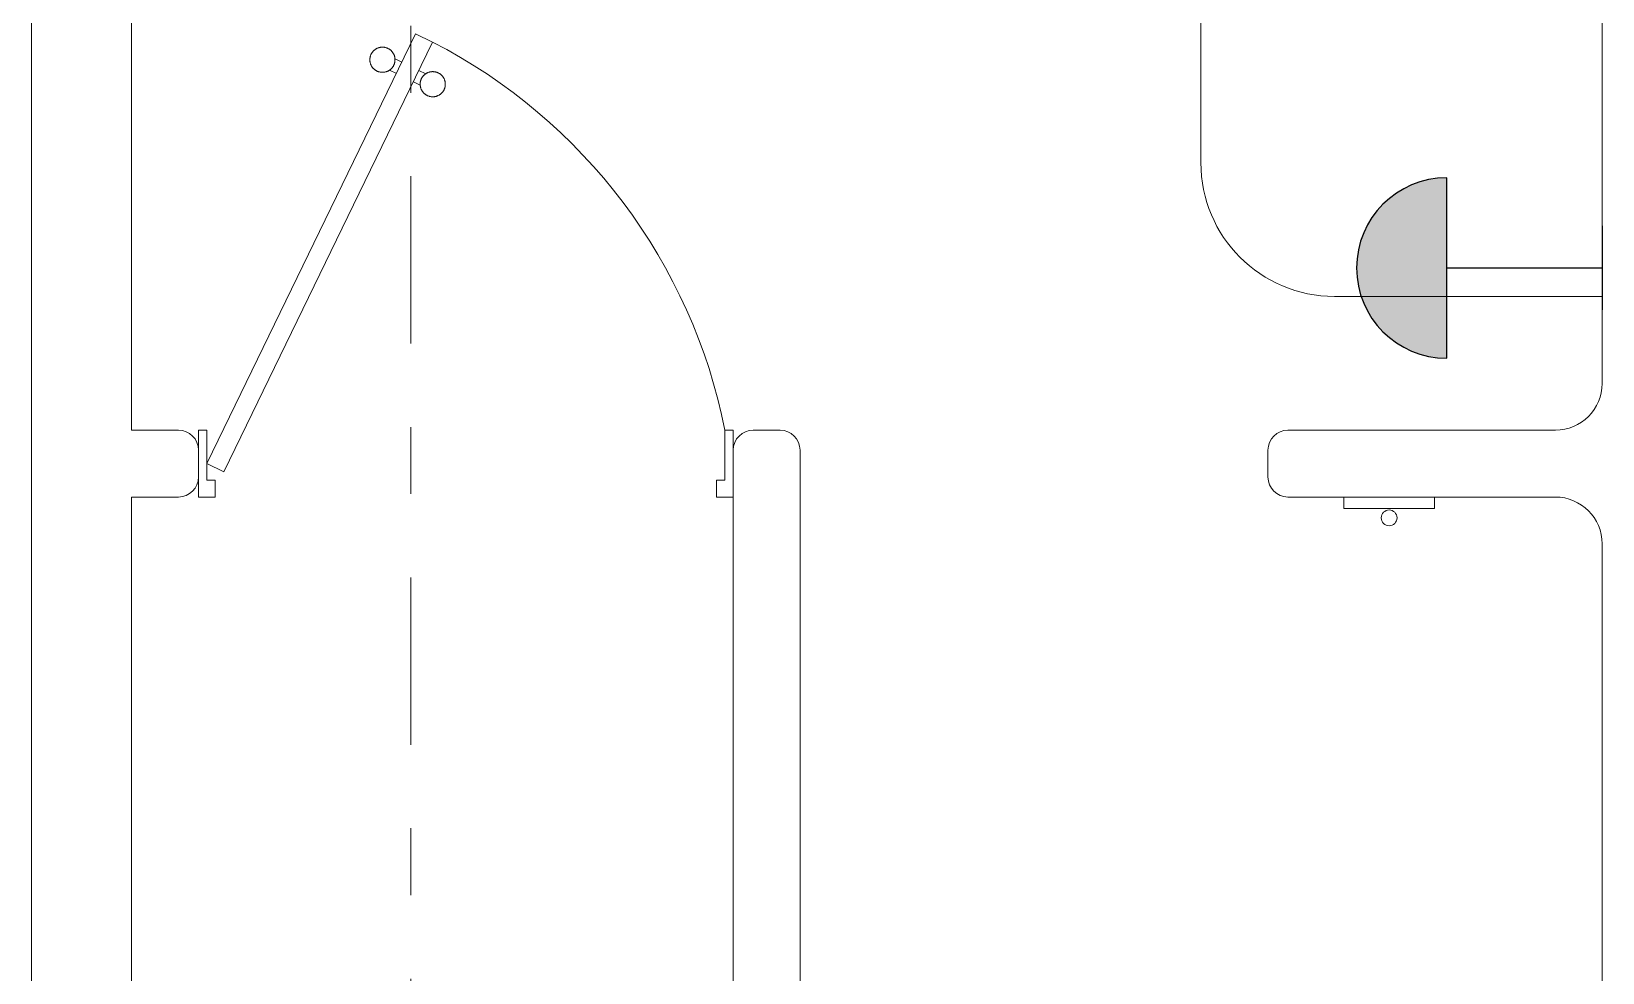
# Model space of a CAD drawing. Header units: metres. Extents: x 14 to 2416, y -346 to 476.
# Drawn here: x 40.152 to 42.502, y -205.351 to -203.944 of the extents above; entities that cross this region are included whole.
import ezdxf

# ---------------------------------------------------------------- set-up
doc = ezdxf.new("R2010")
doc.units = ezdxf.units.M
for name, pattern in [('0', [0]), ('CONTINU', [0]), ('DASHDOT', [1, 0.5, -0.25, 0, -0.25])]:
    doc.linetypes.add(name, pattern=pattern)
doc.layers.get('0').update_dxf_attribs({"linetype": '0', "lineweight": 20})
for name, color, linetype, lineweight in [('A-ANNO-TEXT', 20, 'Continuous', 13), ('A-DOOR', 35, 'Continuous', 5), ('A-SECT-IDEN', 251, 'CONTINU', 9), ('A-WALL', 250, 'Continuous', 20), ('baños', 251, 'Continuous', 0)]:
    doc.layers.add(name, color=color, linetype=linetype, lineweight=lineweight)
doc.layers.add('MAVA Luminarias', color=1, linetype='Continuous')

# ---------------------------------------------------------------- blocks, each defined once
blk = doc.blocks.new('A$C3685e79b')
at = {"layer": 'A-DOOR'}
for p, q in [((0.0125, 0.05), (0.3248, 0.6926)), ((0.3248, 0.6926), (0.3503, 0.6802)), ((0.038, 0.0376), (0.3503, 0.6802)), ((0.296, 0.6333), (0.2858, 0.6383)), ((0.3042, 0.6503), (0.294, 0.6552)), ((0.3297, 0.6379), (0.3399, 0.6329)), ((0.3215, 0.621), (0.3317, 0.616)), ((0.038, 0.0376), (0.0125, 0.05))]:
    blk.add_line(p, q, dxfattribs=at)
for points in [[(0, 0), (0.025, 0), (0.025, 0.025), (0.0125, 0.025), (0.0125, 0.1), (0, 0.1), (0, 0)], [(0.8, 0), (0.775, 0), (0.775, 0.025), (0.7875, 0.025), (0.7875, 0.1), (0.8, 0.1), (0.8, 0)]]:
    blk.add_lwpolyline(points, dxfattribs=at)
blk.add_arc((-0.0309, -0.0619), 0.8343, 11.1901, 62.8126, dxfattribs=at)
for points in [[(0.294, 0.6539), (0.294, 0.659), (0.289, 0.6677), (0.2802, 0.6727), (0.2702, 0.6727), (0.2614, 0.6677), (0.2564, 0.6589), (0.2564, 0.6489), (0.2614, 0.6401), (0.2702, 0.6351), (0.2803, 0.6351), (0.289, 0.6401), (0.294, 0.6489), (0.294, 0.6539)], [(0.3693, 0.6173), (0.3693, 0.6224), (0.3642, 0.6311), (0.3555, 0.6361), (0.3454, 0.6361), (0.3367, 0.6311), (0.3316, 0.6224), (0.3317, 0.6123), (0.3367, 0.6035), (0.3454, 0.5985), (0.3555, 0.5985), (0.3643, 0.6036), (0.3693, 0.6123), (0.3693, 0.6173)]]:
    blk.add_open_spline(points, degree=2, dxfattribs=at)
blk = doc.blocks.new('PL BASE 1N NASAS 09')
at = {"layer": 'A-WALL'}
for p, q in [((-107.8811, -35.5197), (-107.8811, -37.3797)), ((-110.2311, -39.9197), (-110.2311, -36.4997)), ((-110.0811, -36.4997), (-110.0811, -37.4497)), ((-110.0111, -37.4497), (-110.0811, -37.4497)), ((-109.1111, -37.4497), (-109.1511, -37.4497)), ((-107.9511, -37.4497), (-108.3511, -37.4497)), ((-109.9811, -37.4797), (-109.9811, -37.5197)), ((-109.1811, -37.4797), (-109.1811, -38.9297)), ((-109.0811, -37.4797), (-109.0811, -38.9297)), ((-108.3811, -37.4797), (-108.3811, -37.5197)), ((-110.0811, -37.5497), (-110.0811, -38.9297)), ((-110.0111, -37.5497), (-110.0811, -37.5497)), ((-107.9511, -37.5497), (-108.3511, -37.5497)), ((-107.8811, -37.6197), (-107.8811, -38.9297))]:
    blk.add_line(p, q, dxfattribs=at)
for centre, radius, start, end in [((-107.9511, -37.3797), 0.07, 270, 0), ((-110.0111, -37.4797), 0.03, 0, 90), ((-109.1511, -37.4797), 0.03, 90, 180), ((-109.1111, -37.4797), 0.03, 0, 90), ((-108.3511, -37.4797), 0.03, 90, 180), ((-110.0111, -37.5197), 0.03, 270, 0), ((-108.3511, -37.5197), 0.03, 180, 270), ((-107.9511, -37.6197), 0.07, 0, 90)]:
    blk.add_arc(centre, radius, start, end, dxfattribs=at)
at = {"layer": 'baños'}
for p, q in [((-108.4815, -35.8497), (-108.4815, -37.0497)), ((-108.2815, -37.2497), (-107.8815, -37.2497))]:
    blk.add_line(p, q, dxfattribs=at)
blk.add_lwpolyline([(-108.1318, -37.5497), (-108.2677, -37.5497), (-108.2677, -37.5671), (-108.1318, -37.5671)], close=True, dxfattribs=at)
blk.add_circle((-108.1998, -37.5809), 0.0118, dxfattribs=at)
blk.add_arc((-108.2815, -37.0497), 0.2, 180, 270, dxfattribs=at)
blk.add_blockref('A$C3685e79b', (-109.9811, -37.5497))
blk = doc.blocks.new('PL MUEBLES 1N NASAS 09')
at = {"layer": 'baños'}
blk.add_blockref('PL BASE 1N NASAS 09', (162.2615, 88.2033), dxfattribs=at)
blk = doc.blocks.new('A$Cbef68299')
blk.add_blockref('PL MUEBLES 1N NASAS 09', (-30.7659, -32.0535))
blk = doc.blocks.new('A$Cc5be7df0')
at = {"layer": 'A-SECT-IDEN', "linetype": 'DASHDOT', "ltscale": 0.5}
blk.add_line((25.9817, 40.6167), (25.9817, 16.2574), dxfattribs=at)
at = {"layer": 'A-ANNO-TEXT'}
blk.add_blockref('A$Cbef68299', (4.1493, 17.337), dxfattribs=at)
blk = doc.blocks.new('SCONCE 2')
at = {"layer": 'MAVA Luminarias', "linetype": 'Continuous'}
blk.add_hatch(color=1, dxfattribs=at).paths.add_polyline_path([(0.3422, -0.2405, 1), (-0.169, -0.2405)])
at = {"layer": 'MAVA Luminarias', "color": 1, "linetype": 'Continuous'}
for p, q in [((-0.169, -0.2405), (0.3422, -0.2405)), ((0.0866, -0.2405), (0.0866, -0.6823)), ((-0.0323, -0.6823), (0.2056, -0.6823))]:
    blk.add_line(p, q, dxfattribs=at)
blk.add_arc((0.0866, -0.2405), 0.2556, 0, 180, dxfattribs=at)

msp = doc.modelspace()

# ---------------------------------------------------------------- block references
at = {"layer": 'A-ANNO-TEXT'}
msp.add_blockref('A$Cc5be7df0', (14.7377, -240.577), dxfattribs=at)
at = {"layer": 'MAVA Luminarias', "linetype": 'Continuous', "xscale": 0.5277282914889166, "yscale": 0.5277282914889166, "zscale": 0.5277282914889166, "rotation": 90}
msp.add_blockref('SCONCE 2', (42.1421, -204.3431), dxfattribs=at)

doc.saveas('drawing.dxf')
